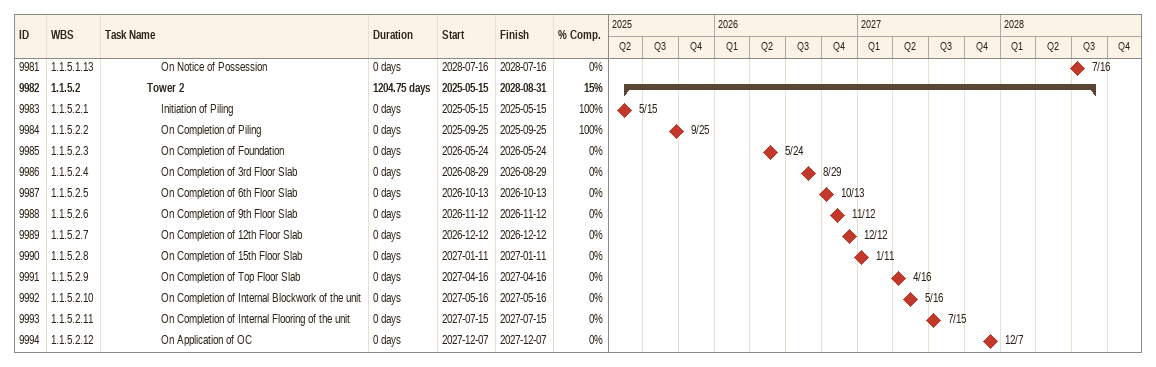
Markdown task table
| ID | WBS | Task | Duration | Start | Finish | % complete |
|---|---|---|---|---|---|---|
| 9981 | 1.1.5.1.13 | On Notice of Possession | 0d | 2028-07-16 | 2028-07-16 | 0 |
| 9982 | 1.1.5.2 | **Tower 2** | 1204.75d | 2025-05-15 | 2028-08-31 | 15 |
| 9983 | 1.1.5.2.1 | Initiation of Piling | 0d | 2025-05-15 | 2025-05-15 | 100 |
| 9984 | 1.1.5.2.2 | On Completion of Piling | 0d | 2025-09-25 | 2025-09-25 | 100 |
| 9985 | 1.1.5.2.3 | On Completion of Foundation | 0d | 2026-05-24 | 2026-05-24 | 0 |
| 9986 | 1.1.5.2.4 | On Completion of 3rd Floor Slab | 0d | 2026-08-29 | 2026-08-29 | 0 |
| 9987 | 1.1.5.2.5 | On Completion of 6th Floor Slab | 0d | 2026-10-13 | 2026-10-13 | 0 |
| 9988 | 1.1.5.2.6 | On Completion of 9th Floor Slab | 0d | 2026-11-12 | 2026-11-12 | 0 |
| 9989 | 1.1.5.2.7 | On Completion of 12th Floor Slab | 0d | 2026-12-12 | 2026-12-12 | 0 |
| 9990 | 1.1.5.2.8 | On Completion of 15th Floor Slab | 0d | 2027-01-11 | 2027-01-11 | 0 |
| 9991 | 1.1.5.2.9 | On Completion of Top Floor Slab | 0d | 2027-04-16 | 2027-04-16 | 0 |
| 9992 | 1.1.5.2.10 | On Completion of Internal Blockwork of the unit | 0d | 2027-05-16 | 2027-05-16 | 0 |
| 9993 | 1.1.5.2.11 | On Completion of Internal Flooring of the unit | 0d | 2027-07-15 | 2027-07-15 | 0 |
| 9994 | 1.1.5.2.12 | On Application of OC | 0d | 2027-12-07 | 2027-12-07 | 0 |
